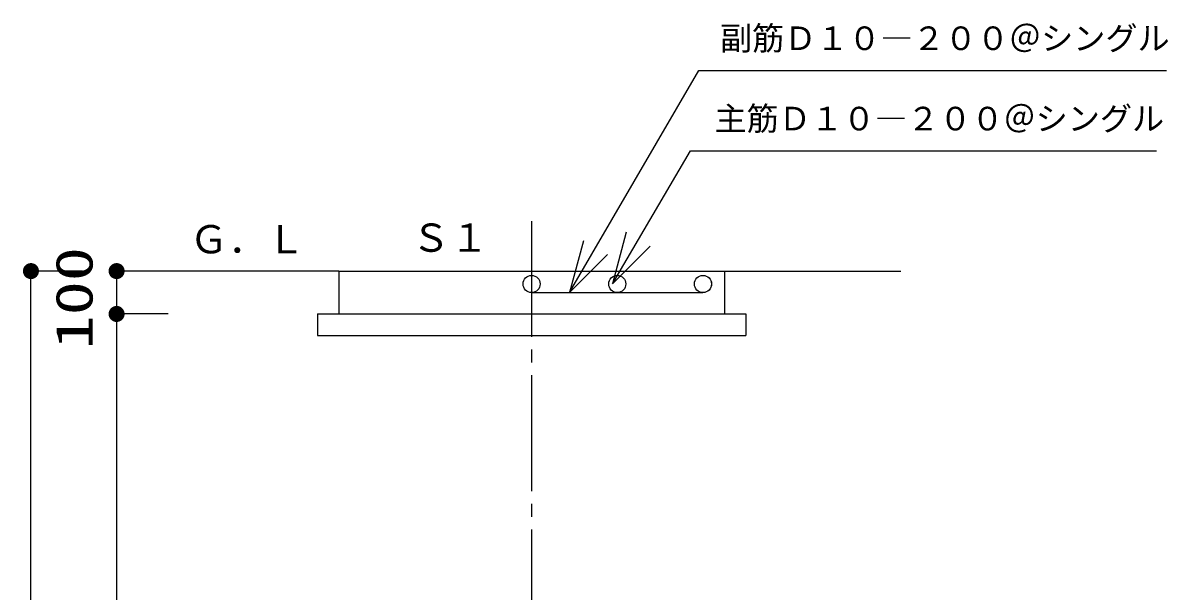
# Model space of a CAD drawing. Units: millimetres, scale not verified. Extents: x -9622 to 7696, y -6818 to 5260.
# Drawn here: x -1631 to 1043, y 762 to 2087 of the extents above; entities that cross this region are included whole.
import ezdxf
from ezdxf.enums import TextEntityAlignment as Align

# ---------------------------------------------------------------- set-up
doc = ezdxf.new("R2010")
doc.units = ezdxf.units.MM
doc.header["$LTSCALE"] = 30
doc.linetypes.add('CHAIN2', pattern=[12, 9, -1, 1, -1])
for name, color, linetype, lineweight in [('0-1_KIKI', 3, 'Continuous', 25), ('0-2_SEISAKU', 2, 'Continuous', 25), ('0-3_A-PIPE', 3, 'Continuous', 25), ('0-6_SUNPO', 7, 'Continuous', 25)]:
    doc.layers.add(name, color=color, linetype=linetype, lineweight=lineweight)
doc.styles.add('MS Gothic', font='')
doc.styles.add('ＭＳ ゴシック', font='')
doc.styles.get('MS Gothic').set_extended_font_data('MS Gothic')
doc.styles.get('ＭＳ ゴシック').set_extended_font_data('MS Gothic')

msp = doc.modelspace()

# ---------------------------------------------------------------- linework, layer by layer
at = {"layer": '0-1_KIKI', "color": 4}
for p, q in [((-354.55, 1458.31), (-53.23, 1976.66)), ((-53.23, 1976.66), (1039.01, 1976.66)), ((-254.55, 1478.31), (-72.26, 1789.17)), ((-72.26, 1789.17), (1015.37, 1789.17))]:
    msp.add_line(p, q, dxfattribs=at)
for points in [[(-322.19, 1579.05), (-354.55, 1458.31), (-266.16, 1546.7)], [(-222.2, 1599.05), (-254.55, 1478.31), (-166.16, 1566.7)]]:
    msp.add_lwpolyline(points, dxfattribs=at)
at = {"layer": '0-2_SEISAKU', "linetype": 'CHAIN2'}
msp.add_line((-443.19, 1625.1), (-443.19, -674.65), dxfattribs=at)
at = {"layer": '0-2_SEISAKU'}
for p, q in [((-893.19, 1508.31), (-1379.43, 1508.31)), ((-893.19, 1508.31), (418.4, 1508.31)), ((-893.19, 1508.31), (-893.19, 1408.31)), ((6.81, 1508.31), (6.81, 1408.31)), ((-943.19, 1408.31), (-943.19, 1358.31)), ((-943.19, 1408.31), (56.81, 1408.31)), ((56.81, 1408.31), (56.81, 1358.31)), ((-943.19, 1358.31), (56.81, 1358.31))]:
    msp.add_line(p, q, dxfattribs=at)
at = {"layer": '0-3_A-PIPE'}
msp.add_line((-443.19, 1458.31), (-43.2, 1458.31), dxfattribs=at)
for centre in [(-443.31, 1478.31), (-243.31, 1478.31), (-43.31, 1478.31), (-43.2, 1478.31)]:
    msp.add_circle(centre, 20, dxfattribs=at)
at = {"layer": '0-6_SUNPO', "color": 4}
for p, q in [((-1492.18, 1508.31), (-1612.18, 1508.31)), ((-1612.18, -591.69), (-1612.18, 1508.31)), ((-1292.18, 1508.31), (-1412.18, 1508.31)), ((-1412.18, 1508.31), (-1412.18, 1408.31)), ((-1292.18, 1408.31), (-1412.18, 1408.31)), ((-1292.18, 1408.31), (-1412.18, 1408.31)), ((-1412.18, 1408.31), (-1412.18, -341.69))]:
    msp.add_line(p, q, dxfattribs=at)
at = {"layer": '0-6_SUNPO'}
for points in [[(-1619.35, 1525.63), (-1612.18, 1508.31), (-1622.59, 1523.9)], [(-1615.84, 1526.7), (-1612.18, 1508.31), (-1619.35, 1525.63)], [(-1612.18, 1527.06), (-1612.18, 1508.31), (-1615.84, 1526.7)], [(-1608.52, 1526.7), (-1612.18, 1508.31), (-1612.18, 1527.06)], [(-1605, 1525.63), (-1612.18, 1508.31), (-1608.52, 1526.7)], [(-1601.76, 1523.9), (-1612.18, 1508.31), (-1605, 1525.63)], [(-1419.35, 1525.63), (-1412.18, 1508.31), (-1422.59, 1523.9)], [(-1415.84, 1526.7), (-1412.18, 1508.31), (-1419.35, 1525.63)], [(-1412.18, 1527.06), (-1412.18, 1508.31), (-1415.84, 1526.7)], [(-1408.52, 1526.7), (-1412.18, 1508.31), (-1412.18, 1527.06)], [(-1405, 1525.63), (-1412.18, 1508.31), (-1408.52, 1526.7)], [(-1401.76, 1523.9), (-1412.18, 1508.31), (-1405, 1525.63)], [(-1630.57, 1511.97), (-1612.18, 1508.31), (-1630.93, 1508.31)], [(-1630.93, 1508.31), (-1612.18, 1508.31), (-1630.57, 1504.65)], [(-1629.5, 1515.49), (-1612.18, 1508.31), (-1630.57, 1511.97)], [(-1630.57, 1504.65), (-1612.18, 1508.31), (-1629.5, 1501.13)], [(-1627.77, 1518.73), (-1612.18, 1508.31), (-1629.5, 1515.49)], [(-1629.5, 1501.13), (-1612.18, 1508.31), (-1627.77, 1497.89)], [(-1625.44, 1521.57), (-1612.18, 1508.31), (-1627.77, 1518.73)], [(-1627.77, 1497.89), (-1612.18, 1508.31), (-1625.44, 1495.05)], [(-1622.59, 1523.9), (-1612.18, 1508.31), (-1625.44, 1521.57)], [(-1625.44, 1495.05), (-1612.18, 1508.31), (-1622.59, 1492.72)], [(-1622.59, 1492.72), (-1612.18, 1508.31), (-1619.35, 1490.99)], [(-1619.35, 1490.99), (-1612.18, 1508.31), (-1615.84, 1489.92)], [(-1615.84, 1489.92), (-1612.18, 1508.31), (-1612.18, 1489.56)], [(-1598.92, 1521.57), (-1612.18, 1508.31), (-1601.76, 1523.9)], [(-1596.59, 1518.73), (-1612.18, 1508.31), (-1598.92, 1521.57)], [(-1594.85, 1515.49), (-1612.18, 1508.31), (-1596.59, 1518.73)], [(-1593.79, 1511.97), (-1612.18, 1508.31), (-1594.85, 1515.49)], [(-1593.43, 1508.31), (-1612.18, 1508.31), (-1593.79, 1511.97)], [(-1612.18, 1489.56), (-1612.18, 1508.31), (-1608.52, 1489.92)], [(-1608.52, 1489.92), (-1612.18, 1508.31), (-1605, 1490.99)], [(-1605, 1490.99), (-1612.18, 1508.31), (-1601.76, 1492.72)], [(-1601.76, 1492.72), (-1612.18, 1508.31), (-1598.92, 1495.05)], [(-1598.92, 1495.05), (-1612.18, 1508.31), (-1596.59, 1497.89)], [(-1596.59, 1497.89), (-1612.18, 1508.31), (-1594.85, 1501.13)], [(-1594.85, 1501.13), (-1612.18, 1508.31), (-1593.79, 1504.65)], [(-1593.79, 1504.65), (-1612.18, 1508.31), (-1593.43, 1508.31)], [(-1430.57, 1511.97), (-1412.18, 1508.31), (-1430.93, 1508.31)], [(-1430.93, 1508.31), (-1412.18, 1508.31), (-1430.57, 1504.65)], [(-1429.5, 1515.49), (-1412.18, 1508.31), (-1430.57, 1511.97)], [(-1430.57, 1504.65), (-1412.18, 1508.31), (-1429.5, 1501.13)], [(-1427.77, 1518.73), (-1412.18, 1508.31), (-1429.5, 1515.49)], [(-1429.5, 1501.13), (-1412.18, 1508.31), (-1427.77, 1497.89)], [(-1425.44, 1521.57), (-1412.18, 1508.31), (-1427.77, 1518.73)], [(-1427.77, 1497.89), (-1412.18, 1508.31), (-1425.44, 1495.05)], [(-1422.59, 1523.9), (-1412.18, 1508.31), (-1425.44, 1521.57)], [(-1425.44, 1495.05), (-1412.18, 1508.31), (-1422.59, 1492.72)], [(-1422.59, 1492.72), (-1412.18, 1508.31), (-1419.35, 1490.99)], [(-1419.35, 1490.99), (-1412.18, 1508.31), (-1415.84, 1489.92)], [(-1415.84, 1489.92), (-1412.18, 1508.31), (-1412.18, 1489.56)], [(-1398.92, 1521.57), (-1412.18, 1508.31), (-1401.76, 1523.9)], [(-1396.59, 1518.73), (-1412.18, 1508.31), (-1398.92, 1521.57)], [(-1394.85, 1515.49), (-1412.18, 1508.31), (-1396.59, 1518.73)], [(-1393.79, 1511.97), (-1412.18, 1508.31), (-1394.85, 1515.49)], [(-1393.43, 1508.31), (-1412.18, 1508.31), (-1393.79, 1511.97)], [(-1412.18, 1489.56), (-1412.18, 1508.31), (-1408.52, 1489.92)], [(-1408.52, 1489.92), (-1412.18, 1508.31), (-1405, 1490.99)], [(-1405, 1490.99), (-1412.18, 1508.31), (-1401.76, 1492.72)], [(-1401.76, 1492.72), (-1412.18, 1508.31), (-1398.92, 1495.05)], [(-1398.92, 1495.05), (-1412.18, 1508.31), (-1396.59, 1497.89)], [(-1396.59, 1497.89), (-1412.18, 1508.31), (-1394.85, 1501.13)], [(-1394.85, 1501.13), (-1412.18, 1508.31), (-1393.79, 1504.65)], [(-1393.79, 1504.65), (-1412.18, 1508.31), (-1393.43, 1508.31)], [(-1427.77, 1418.73), (-1412.18, 1408.31), (-1429.5, 1415.49)], [(-1427.77, 1418.73), (-1412.18, 1408.31), (-1429.5, 1415.49)], [(-1425.44, 1421.57), (-1412.18, 1408.31), (-1427.77, 1418.73)], [(-1425.44, 1421.57), (-1412.18, 1408.31), (-1427.77, 1418.73)], [(-1422.59, 1423.9), (-1412.18, 1408.31), (-1425.44, 1421.57)], [(-1422.59, 1423.9), (-1412.18, 1408.31), (-1425.44, 1421.57)], [(-1419.35, 1425.63), (-1412.18, 1408.31), (-1422.59, 1423.9)], [(-1419.35, 1425.63), (-1412.18, 1408.31), (-1422.59, 1423.9)], [(-1415.84, 1426.7), (-1412.18, 1408.31), (-1419.35, 1425.63)], [(-1415.84, 1426.7), (-1412.18, 1408.31), (-1419.35, 1425.63)], [(-1412.18, 1427.06), (-1412.18, 1408.31), (-1415.84, 1426.7)], [(-1412.18, 1427.06), (-1412.18, 1408.31), (-1415.84, 1426.7)], [(-1408.52, 1426.7), (-1412.18, 1408.31), (-1412.18, 1427.06)], [(-1408.52, 1426.7), (-1412.18, 1408.31), (-1412.18, 1427.06)], [(-1405, 1425.63), (-1412.18, 1408.31), (-1408.52, 1426.7)], [(-1405, 1425.63), (-1412.18, 1408.31), (-1408.52, 1426.7)], [(-1401.76, 1423.9), (-1412.18, 1408.31), (-1405, 1425.63)], [(-1401.76, 1423.9), (-1412.18, 1408.31), (-1405, 1425.63)], [(-1398.92, 1421.57), (-1412.18, 1408.31), (-1401.76, 1423.9)], [(-1398.92, 1421.57), (-1412.18, 1408.31), (-1401.76, 1423.9)], [(-1396.59, 1418.73), (-1412.18, 1408.31), (-1398.92, 1421.57)], [(-1396.59, 1418.73), (-1412.18, 1408.31), (-1398.92, 1421.57)], [(-1394.85, 1415.49), (-1412.18, 1408.31), (-1396.59, 1418.73)], [(-1394.85, 1415.49), (-1412.18, 1408.31), (-1396.59, 1418.73)], [(-1430.57, 1411.97), (-1412.18, 1408.31), (-1430.93, 1408.31)], [(-1430.57, 1411.97), (-1412.18, 1408.31), (-1430.93, 1408.31)], [(-1430.93, 1408.31), (-1412.18, 1408.31), (-1430.57, 1404.65)], [(-1430.93, 1408.31), (-1412.18, 1408.31), (-1430.57, 1404.65)], [(-1429.5, 1415.49), (-1412.18, 1408.31), (-1430.57, 1411.97)], [(-1429.5, 1415.49), (-1412.18, 1408.31), (-1430.57, 1411.97)], [(-1430.57, 1404.65), (-1412.18, 1408.31), (-1429.5, 1401.13)], [(-1430.57, 1404.65), (-1412.18, 1408.31), (-1429.5, 1401.13)], [(-1429.5, 1401.13), (-1412.18, 1408.31), (-1427.77, 1397.89)], [(-1429.5, 1401.13), (-1412.18, 1408.31), (-1427.77, 1397.89)], [(-1427.77, 1397.89), (-1412.18, 1408.31), (-1425.44, 1395.05)], [(-1427.77, 1397.89), (-1412.18, 1408.31), (-1425.44, 1395.05)], [(-1425.44, 1395.05), (-1412.18, 1408.31), (-1422.59, 1392.72)], [(-1425.44, 1395.05), (-1412.18, 1408.31), (-1422.59, 1392.72)], [(-1422.59, 1392.72), (-1412.18, 1408.31), (-1419.35, 1390.99)], [(-1422.59, 1392.72), (-1412.18, 1408.31), (-1419.35, 1390.99)], [(-1419.35, 1390.99), (-1412.18, 1408.31), (-1415.84, 1389.92)], [(-1419.35, 1390.99), (-1412.18, 1408.31), (-1415.84, 1389.92)], [(-1415.84, 1389.92), (-1412.18, 1408.31), (-1412.18, 1389.56)], [(-1415.84, 1389.92), (-1412.18, 1408.31), (-1412.18, 1389.56)], [(-1393.79, 1411.97), (-1412.18, 1408.31), (-1394.85, 1415.49)], [(-1393.79, 1411.97), (-1412.18, 1408.31), (-1394.85, 1415.49)], [(-1393.43, 1408.31), (-1412.18, 1408.31), (-1393.79, 1411.97)], [(-1393.43, 1408.31), (-1412.18, 1408.31), (-1393.79, 1411.97)], [(-1412.18, 1389.56), (-1412.18, 1408.31), (-1408.52, 1389.92)], [(-1408.52, 1389.92), (-1412.18, 1408.31), (-1405, 1390.99)], [(-1405, 1390.99), (-1412.18, 1408.31), (-1401.76, 1392.72)], [(-1401.76, 1392.72), (-1412.18, 1408.31), (-1398.92, 1395.05)], [(-1398.92, 1395.05), (-1412.18, 1408.31), (-1396.59, 1397.89)], [(-1396.59, 1397.89), (-1412.18, 1408.31), (-1394.85, 1401.13)], [(-1394.85, 1401.13), (-1412.18, 1408.31), (-1393.79, 1404.65)], [(-1393.79, 1404.65), (-1412.18, 1408.31), (-1393.43, 1408.31)], [(-1412.18, 1389.56), (-1412.18, 1408.31), (-1408.52, 1389.92)], [(-1408.52, 1389.92), (-1412.18, 1408.31), (-1405, 1390.99)], [(-1405, 1390.99), (-1412.18, 1408.31), (-1401.76, 1392.72)], [(-1401.76, 1392.72), (-1412.18, 1408.31), (-1398.92, 1395.05)], [(-1398.92, 1395.05), (-1412.18, 1408.31), (-1396.59, 1397.89)], [(-1396.59, 1397.89), (-1412.18, 1408.31), (-1394.85, 1401.13)], [(-1394.85, 1401.13), (-1412.18, 1408.31), (-1393.79, 1404.65)], [(-1393.79, 1404.65), (-1412.18, 1408.31), (-1393.43, 1408.31)]]:
    msp.add_solid(points, dxfattribs=at)

# ---------------------------------------------------------------- texts
at = {"layer": '0-1_KIKI', "color": 4, "style": 'MS Gothic'}
for s, p in [('副筋Ｄ１０―２００＠シングル\u3000', (-3.62, 2007.68)), ('主筋Ｄ１０―２００＠シングル\u3000', (-16.46, 1820.19))]:
    msp.add_text(s, height=54.99, dxfattribs=at).set_placement(p, align=Align.BOTTOM_LEFT)
at = {"layer": '0-2_SEISAKU', "color": 4, "style": 'MS Gothic'}
for s, p in [('Ｇ．Ｌ', (-1241.9, 1529.94)), ('Ｓ１', (-723.55, 1533.61))]:
    msp.add_text(s, height=65.98, dxfattribs=at).set_placement(p, align=Align.BOTTOM_LEFT)
at = {"layer": '0-6_SUNPO', "color": 3, "style": 'ＭＳ ゴシック', "width": 1.35}
msp.add_text('100', height=86.59, rotation=90, dxfattribs=at).set_placement((-1442.26, 1325.77), align=Align.BOTTOM_LEFT)

doc.saveas('drawing.dxf')
